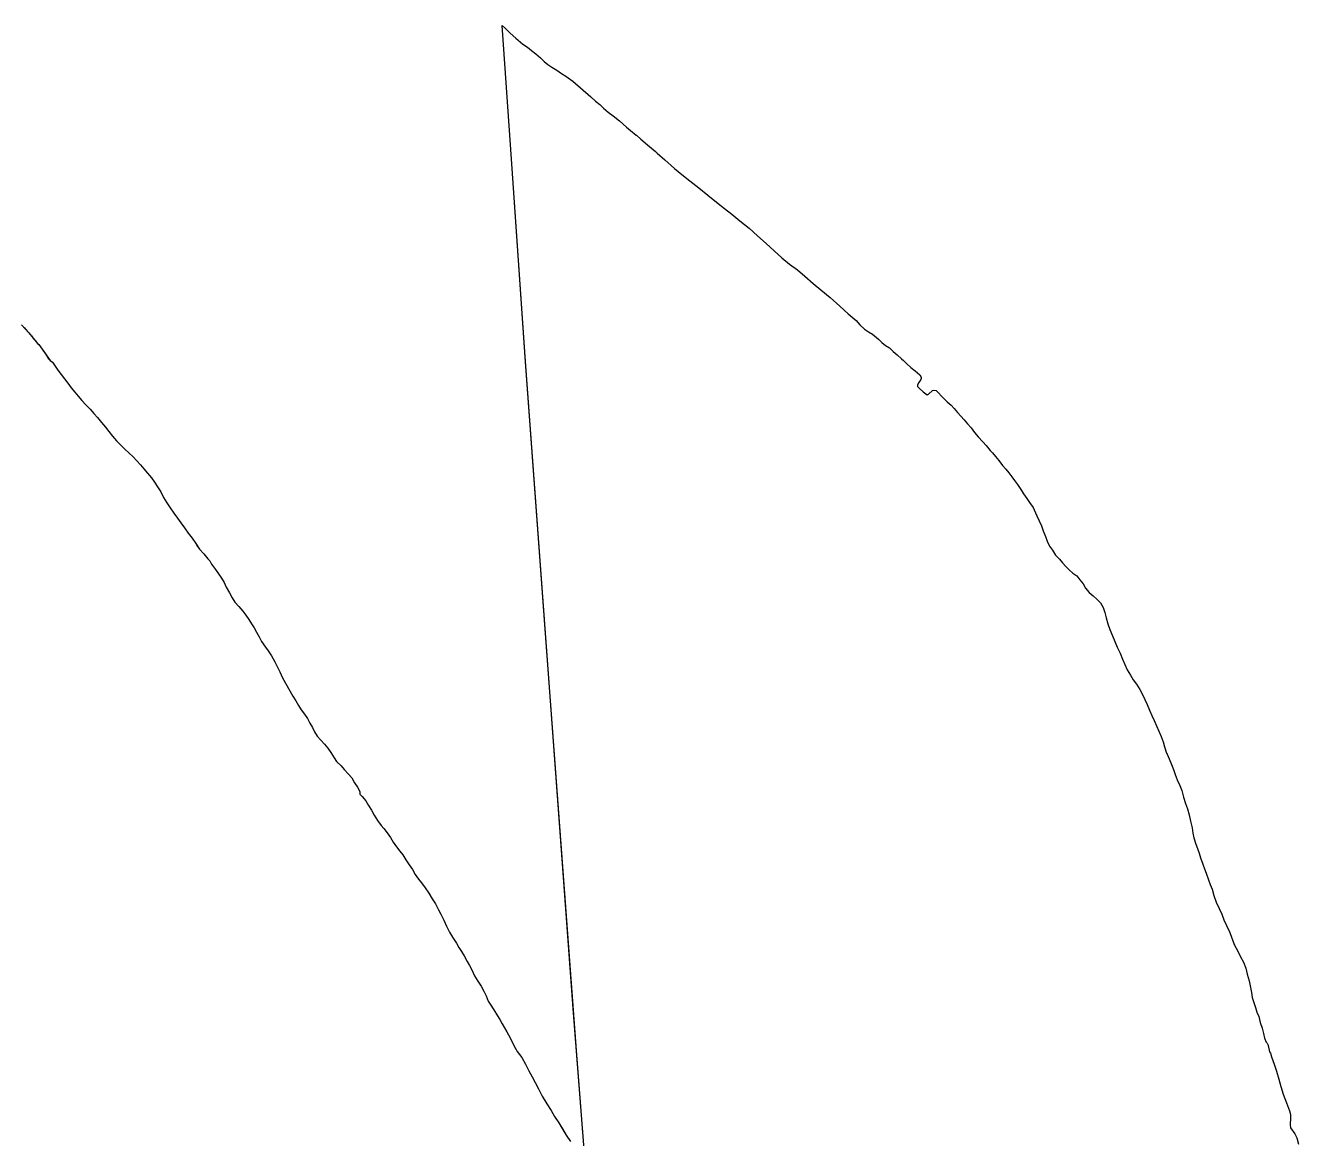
# Model space of a CAD drawing. Header units: inches. Extents: x 11258954 to 11313122, y 3645444 to 3695200.
# Drawn here: x 11293974 to 11296700, y 3680334 to 3682718 of the extents above; entities that cross this region are included whole.
import ezdxf

# ---------------------------------------------------------------- set-up
doc = ezdxf.new("R2010")
doc.units = ezdxf.units.IN
doc.header["$MEASUREMENT"] = 0
doc.layers.add('AnnexationHistory', color=183, linetype='Continuous')
doc.layers.add('ZipCode', color=108, linetype='Continuous')

msp = doc.modelspace()

# ---------------------------------------------------------------- linework, layer by layer
at = {"layer": 'AnnexationHistory'}
for points in [[(11295173.01, 3680282.315, 100), (11295154.359, 3680522.391, 0), (11295088.1415, 3681415.5785, 0), (11295045, 3681997.5, 0), (11295015.566, 3682421.4935, 0), (11294995, 3682717.75, 0), (11295002, 3682711, 0), (11295012, 3682701.5, 0), (11295024, 3682690.25, 0), (11295039, 3682677.5, 0), (11295049, 3682671.25, 0), (11295058, 3682664.25, 0), (11295067, 3682656.75, 0), (11295077, 3682648.25, 0), (11295085, 3682640.25, 0), (11295093, 3682634.25, 0), (11295101, 3682628.75, 0), (11295112, 3682622, 0), (11295122, 3682615, 0), (11295131, 3682609, 0), (11295146, 3682598.25, 0), (11295185, 3682565, 0), (11295195, 3682555.5, 0), (11295204, 3682548.75, 0), (11295212, 3682540.75, 0), (11295222, 3682532, 0), (11295233, 3682524.25, 0), (11295246, 3682513.25, 0), (11295261, 3682500.25, 0), (11295270, 3682492.5, 0), (11295282, 3682482.5, 0), (11295283, 3682482.25, 0), (11295292, 3682474.25, 0), (11295306, 3682461.75, 0), (11295323, 3682447.5, 0), (11295326.718, 3682444.2465, 0), (11295343, 3682430, 0), (11295364, 3682411.25, 0), (11295380, 3682398.25, 0), (11295397, 3682384.75, 0), (11295416, 3682370, 0), (11295435, 3682354.5, 0), (11295454, 3682339.5, 0), (11295471, 3682325.75, 0), (11295487, 3682313.75, 0), (11295504, 3682299.25, 0), (11295524, 3682283.25, 0), (11295542, 3682267.25, 0), (11295560, 3682250.5, 0), (11295577, 3682234.75, 0), (11295594, 3682220.25, 0), (11295610, 3682206.75, 0), (11295627, 3682194, 0), (11295643, 3682180.5, 0), (11295661, 3682165.25, 0), (11295677, 3682151.25, 0), (11295697, 3682135, 0), (11295718, 3682116.5, 0), (11295736, 3682100.25, 0), (11295753, 3682085.5, 0), (11295761, 3682076.5, 0), (11295771, 3682067.25, 0), (11295779, 3682061.25, 0), (11295788, 3682056.25, 0), (11295792, 3682052.75, 0), (11295801, 3682045.75, 0), (11295808, 3682038.5, 0), (11295816, 3682032.25, 0), (11295824, 3682027, 0), (11295832, 3682019.75, 0), (11295841, 3682012.25, 0), (11295850, 3682003.5, 0), (11295854, 3682000, 0), (11295861, 3681994, 0), (11295870, 3681985.25, 0), (11295879, 3681977.75, 0), (11295889, 3681969.25, 0), (11295892, 3681964.5, 0), (11295892, 3681961.75, 0), (11295891, 3681959.5, 0), (11295887, 3681952.75, 0), (11295884, 3681947.75, 0), (11295884, 3681944.5, 0), (11295888, 3681940.75, 0), (11295896, 3681933.25, 0), (11295905, 3681926.5, 0), (11295908, 3681928, 0), (11295916, 3681935.75, 0), (11295919, 3681936.5, 0), (11295924, 3681936, 0), (11295928, 3681932.5, 0), (11295937, 3681922.25, 0), (11295948, 3681911.75, 0), (11295956, 3681904.5, 0), (11295963, 3681897.25, 0), (11295970, 3681889, 0), (11295977, 3681881, 0), (11295984, 3681873.25, 0), (11295991, 3681864.75, 0), (11295999, 3681855.75, 0), (11296006, 3681846, 0), (11296014, 3681837, 0), (11296024, 3681825.75, 0), (11296031, 3681818, 0), (11296040, 3681807.5, 0), (11296045, 3681802.25, 0), (11296051, 3681794.25, 0), (11296058, 3681786.25, 0), (11296066, 3681775.5, 0), (11296073, 3681767.75, 0), (11296080, 3681759.75, 0), (11296086, 3681751.25, 0), (11296092, 3681743, 0), (11296098, 3681734.25, 0), (11296104, 3681725.75, 0), (11296106.6655, 3681721.5615, 0), (11296111, 3681714.75, 0), (11296118, 3681704.75, 0), (11296124, 3681696, 0), (11296132, 3681685.5, 0), (11296134, 3681680, 0), (11296140, 3681667.75, 0), (11296145, 3681657, 0), (11296150, 3681645.75, 0), (11296153, 3681635, 0), (11296158, 3681623.25, 0), (11296162, 3681613.25, 0), (11296167, 3681602.5, 0), (11296173, 3681593.75, 0), (11296180, 3681583.5, 0), (11296188, 3681574.5, 0), (11296195, 3681567, 0), (11296202, 3681559.25, 0), (11296209, 3681552, 0), (11296217, 3681545, 0), (11296225, 3681538.75, 0), (11296232, 3681530.5, 0), (11296239, 3681521.5, 0), (11296244, 3681512.75, 0), (11296252, 3681503.25, 0), (11296260, 3681496.25, 0), (11296268, 3681489.25, 0), (11296276, 3681481.25, 0), (11296282, 3681471, 0), (11296285, 3681460.75, 0), (11296288, 3681448.75, 0), (11296292, 3681436.25, 0), (11296296, 3681424, 0), (11296302, 3681410.5, 0), (11296307, 3681398, 0), (11296312, 3681386, 0), (11296318, 3681373, 0), (11296323, 3681360.75, 0), (11296328, 3681349.25, 0), (11296333, 3681337.75, 0), (11296340, 3681326.25, 0), (11296346, 3681316, 0), (11296353, 3681306.75, 0), (11296360, 3681295.5, 0), (11296366, 3681284.5, 0), (11296371, 3681274.25, 0), (11296376, 3681263.25, 0), (11296381, 3681251.5, 0), (11296386, 3681239.75, 0), (11296391, 3681229.25, 0), (11296396, 3681217.75, 0), (11296401, 3681206.25, 0), (11296406, 3681194.75, 0), (11296410, 3681183.75, 0), (11296413, 3681172.5, 0), (11296417, 3681159.25, 0), (11296418, 3681159.25, 0), (11296419, 3681157.25, 0), (11296423, 3681146.75, 0), (11296428, 3681135, 0), (11296432, 3681124.25, 0), (11296436, 3681113.75, 0), (11296440, 3681102.25, 0), (11296446, 3681090, 0), (11296450, 3681079.25, 0), (11296454, 3681065.25, 0), (11296458, 3681051.5, 0), (11296462, 3681039.75, 0), (11296466, 3681026.75, 0), (11296469, 3681013.75, 0), (11296470.201, 3681007.845, 0), (11296472, 3680999, 0), (11296474, 3680988, 0), (11296476, 3680978, 0), (11296480, 3680964.25, 0), (11296484, 3680954.75, 0), (11296487, 3680945.25, 0), (11296490, 3680934.75, 0), (11296495, 3680921.5, 0), (11296499, 3680911.5, 0), (11296502, 3680902, 0), (11296507, 3680887.75, 0), (11296511, 3680878, 0), (11296515, 3680867.75, 0), (11296519, 3680854, 0), (11296524, 3680840, 0), (11296530, 3680826.75, 0), (11296536, 3680814.5, 0), (11296540, 3680802.5, 0), (11296546, 3680790, 0), (11296552, 3680776.5, 0), (11296556, 3680767, 0), (11296559, 3680757.25, 0), (11296563, 3680747.75, 0), (11296570, 3680735.25, 0), (11296576, 3680722.75, 0), (11296582, 3680711.75, 0), (11296587, 3680698.75, 0), (11296590, 3680685.75, 0), (11296594, 3680671.25, 0), (11296597, 3680657.25, 0), (11296599, 3680646.5, 0), (11296601, 3680635.5, 0), (11296604, 3680625.25, 0), (11296608, 3680614.75, 0), (11296611, 3680604.75, 0), (11296615, 3680595.25, 0), (11296618, 3680582.5, 0), (11296622, 3680570.25, 0), (11296625, 3680558.75, 0), (11296627, 3680548.5, 0), (11296631, 3680540.25, 0), (11296633, 3680537.75, 0), (11296634, 3680535.25, 0), (11296635, 3680532.75, 0), (11296638, 3680519.75, 0), (11296640, 3680516.5, 0), (11296642, 3680508.75, 0), (11296648, 3680492.75, 0), (11296653, 3680478.25, 0), (11296658, 3680460.75, 0), (11296662, 3680445, 0), (11296667, 3680429, 0), (11296674, 3680410.5, 0), (11296681, 3680393.25, 0), (11296683, 3680385, 0), (11296683, 3680377.75, 0), (11296682, 3680363.5, 0), (11296683, 3680356.5, 0), (11296692, 3680343.5, 0), (11296696, 3680335.25, 0), (11296700, 3680322, 0)], [(11293965.9025, 3682076.383, 0), (11293981.585, 3682059.1805, 0), (11294000, 3682036.5, 0), (11294003, 3682034.25, 0), (11294027, 3682000, 0), (11294032, 3681996.25, 0), (11294038, 3681988.25, 0), (11294044, 3681979.5, 0), (11294051, 3681970, 0), (11294058, 3681961, 0), (11294065, 3681951.75, 0), (11294072, 3681941.75, 0), (11294080, 3681932.5, 0), (11294087, 3681923.75, 0), (11294095, 3681914.75, 0), (11294104, 3681905.5, 0), (11294113, 3681896, 0), (11294121, 3681886.5, 0), (11294129, 3681877.75, 0), (11294137, 3681867.5, 0), (11294146, 3681857.5, 0), (11294153, 3681848, 0), (11294161, 3681838.25, 0), (11294169, 3681828.25, 0), (11294178, 3681819.25, 0), (11294187, 3681810.5, 0), (11294196, 3681802.5, 0), (11294205, 3681793.75, 0), (11294213, 3681785, 0), (11294221, 3681776.5, 0), (11294228, 3681768, 0), (11294236, 3681759, 0), (11294244, 3681749, 0), (11294251, 3681739.25, 0), (11294257, 3681729.5, 0), (11294264, 3681718.75, 0), (11294270, 3681706.75, 0), (11294277, 3681695.5, 0), (11294284, 3681684.5, 0), (11294292, 3681673.5, 0), (11294300, 3681662.75, 0), (11294307, 3681652.25, 0), (11294315, 3681641.75, 0), (11294323, 3681630.5, 0), (11294331, 3681619.5, 0), (11294339, 3681608, 0), (11294342.923, 3681602.1155, 0), (11294347, 3681596, 0), (11294356, 3681586, 0), (11294365, 3681575.25, 0), (11294369, 3681571, 0), (11294373, 3681564.25, 0), (11294381, 3681552.5, 0), (11294388, 3681543, 0), (11294394, 3681533.75, 0), (11294400, 3681524.5, 0), (11294404, 3681515, 0), (11294411, 3681502.25, 0), (11294417, 3681491.5, 0), (11294423, 3681482.5, 0), (11294431, 3681473.5, 0), (11294440, 3681463, 0), (11294446, 3681455, 0), (11294453, 3681445.75, 0), (11294458, 3681436.5, 0), (11294464, 3681427.25, 0), (11294469, 3681418.25, 0), (11294475, 3681408, 0), (11294480, 3681398.25, 0), (11294488, 3681386.25, 0), (11294494, 3681378, 0), (11294501, 3681367.5, 0), (11294508, 3681355, 0), (11294514, 3681343.25, 0), (11294519, 3681333.25, 0), (11294525, 3681320.25, 0), (11294547, 3681281, 0), (11294553, 3681271.25, 0), (11294559, 3681261.25, 0), (11294565, 3681251.75, 0), (11294572, 3681243, 0), (11294578, 3681233.5, 0), (11294583, 3681223.5, 0), (11294589, 3681214, 0), (11294593, 3681204.75, 0), (11294599, 3681195.75, 0), (11294607, 3681187, 0), (11294615, 3681178.25, 0), (11294622, 3681170, 0), (11294628, 3681160.5, 0), (11294635, 3681149.25, 0), (11294640, 3681141.5, 0), (11294650, 3681132.25, 0), (11294657, 3681124.5, 0), (11294666, 3681114.5, 0), (11294673, 3681106, 0), (11294679, 3681095.75, 0), (11294685, 3681086.25, 0), (11294690, 3681076.75, 0), (11294690, 3681071.5, 0), (11294695, 3681066.5, 0), (11294703, 3681057.25, 0), (11294709, 3681047, 0), (11294715, 3681036.75, 0), (11294721, 3681026.5, 0), (11294728, 3681015, 0), (11294736, 3681004.25, 0), (11294742, 3680997.5, 0), (11294749, 3680988.5, 0), (11294756, 3680978.25, 0), (11294762, 3680968.75, 0), (11294769, 3680958.5, 0), (11294776, 3680949.5, 0), (11294782, 3680941.25, 0), (11294789, 3680930.5, 0), (11294796, 3680919.75, 0), (11294803, 3680910, 0), (11294809, 3680899.5, 0), (11294816, 3680889.5, 0), (11294822, 3680881.25, 0), (11294830, 3680871, 0), (11294838, 3680859, 0), (11294845, 3680847, 0), (11294852, 3680836.5, 0), (11294859, 3680823.5, 0), (11294864, 3680814.5, 0), (11294870, 3680801.25, 0), (11294876, 3680788.75, 0), (11294882, 3680775.75, 0), (11294889, 3680764.75, 0), (11294897, 3680752.25, 0), (11294902, 3680743.25, 0), (11294908, 3680734.5, 0), (11294914, 3680725.25, 0), (11294920, 3680713.25, 0), (11294925, 3680704.25, 0), (11294930, 3680695.25, 0), (11294936, 3680682.25, 0), (11294943, 3680671, 0), (11294950, 3680660.25, 0), (11294956, 3680649.25, 0), (11294961, 3680639.5, 0), (11294965, 3680627.75, 0), (11294969, 3680621.5, 0), (11294977, 3680609.75, 0), (11294985, 3680596.75, 0), (11294990, 3680588.5, 0), (11294995, 3680579.75, 0), (11295000, 3680571, 0), (11295005, 3680562, 0), (11295012, 3680549.25, 0), (11295018, 3680537.25, 0), (11295024, 3680525.5, 0), (11295024, 3680526.25, 0), (11295027, 3680520.25, 0), (11295037, 3680507.25, 0), (11295045, 3680492.75, 0), (11295052, 3680478.75, 0), (11295059, 3680466, 0), (11295066, 3680453.5, 0), (11295073, 3680440.5, 0), (11295081, 3680424.75, 0), (11295091, 3680408, 0), (11295100, 3680393.5, 0), (11295107, 3680381.25, 0), (11295116, 3680367.75, 0), (11295121.4205, 3680358.749, 0), (11295132, 3680340.75, 0), (11295141, 3680327.25, 0)]]:
    msp.add_polyline3d(points, dxfattribs=at)
at = {"layer": 'ZipCode'}
for points in [[(11295172.9685, 3680282.901, 0), (11295147, 3680612, 0), (11295045, 3681998.25, 0), (11295015.566, 3682421.4935, 0), (11294995, 3682717.75, 0), (11295002, 3682711, 0), (11295012, 3682701.5, 0), (11295024, 3682690.25, 0), (11295039, 3682677.5, 0), (11295049, 3682671.25, 0), (11295058, 3682664.25, 0), (11295067, 3682656.75, 0), (11295077, 3682648.25, 0), (11295085, 3682640.25, 0), (11295093, 3682634.25, 0), (11295101, 3682628.75, 0), (11295112, 3682622, 0), (11295122, 3682615, 0), (11295131, 3682609, 0), (11295146, 3682598.25, 0), (11295185, 3682565, 0), (11295195, 3682555.5, 0), (11295204, 3682548.75, 0), (11295212, 3682540.75, 0), (11295222, 3682532, 0), (11295233, 3682524.25, 0), (11295246, 3682513.25, 0), (11295261, 3682500.25, 0), (11295270, 3682492.5, 0), (11295282, 3682482.5, 0), (11295283, 3682482.25, 0), (11295292, 3682474.25, 0), (11295306, 3682461.75, 0), (11295323, 3682447.5, 0), (11295326.718, 3682444.2465, 0), (11295343, 3682430, 0), (11295364, 3682411.25, 0), (11295380, 3682398.25, 0), (11295397, 3682384.75, 0), (11295416, 3682370, 0), (11295435, 3682354.5, 0), (11295454, 3682339.5, 0), (11295471, 3682325.75, 0), (11295487, 3682313.75, 0), (11295504, 3682299.25, 0), (11295524, 3682283.25, 0), (11295542, 3682267.25, 0), (11295560, 3682250.5, 0), (11295577, 3682234.75, 0), (11295594, 3682220.25, 0), (11295610, 3682206.75, 0), (11295627, 3682194, 0), (11295643, 3682180.5, 0), (11295661, 3682165.25, 0), (11295677, 3682151.25, 0), (11295697, 3682135, 0), (11295718, 3682116.5, 0), (11295736, 3682100.25, 0), (11295753, 3682085.5, 0), (11295761, 3682076.5, 0), (11295771, 3682067.25, 0), (11295779, 3682061.25, 0), (11295788, 3682056.25, 0), (11295792, 3682052.75, 0), (11295801, 3682045.75, 0), (11295808, 3682038.5, 0), (11295816, 3682032.25, 0), (11295824, 3682027, 0), (11295832, 3682019.75, 0), (11295841, 3682012.25, 0), (11295850, 3682003.5, 0), (11295854, 3682000, 0), (11295861, 3681994, 0), (11295870, 3681985.25, 0), (11295879, 3681977.75, 0), (11295889, 3681969.25, 0), (11295892, 3681964.5, 0), (11295892, 3681961.75, 0), (11295891, 3681959.5, 0), (11295887, 3681952.75, 0), (11295884, 3681947.75, 0), (11295884, 3681944.5, 0), (11295888, 3681940.75, 0), (11295896, 3681933.25, 0), (11295905, 3681926.5, 0), (11295908, 3681928, 0), (11295916, 3681935.75, 0), (11295919, 3681936.5, 0), (11295924, 3681936, 0), (11295928, 3681932.5, 0), (11295937, 3681922.25, 0), (11295948, 3681911.75, 0), (11295956, 3681904.5, 0), (11295963, 3681897.25, 0), (11295970, 3681889, 0), (11295977, 3681881, 0), (11295984, 3681873.25, 0), (11295991, 3681864.75, 0), (11295999, 3681855.75, 0), (11296006, 3681846, 0), (11296014, 3681837, 0), (11296024, 3681825.75, 0), (11296031, 3681818, 0), (11296040, 3681807.5, 0), (11296045, 3681802.25, 0), (11296051, 3681794.25, 0), (11296058, 3681786.25, 0), (11296066, 3681775.5, 0), (11296073, 3681767.75, 0), (11296080, 3681759.75, 0), (11296086, 3681751.25, 0), (11296092, 3681743, 0), (11296098, 3681734.25, 0), (11296104, 3681725.75, 0), (11296106.6655, 3681721.5615, 0), (11296111, 3681714.75, 0), (11296118, 3681704.75, 0), (11296124, 3681696, 0), (11296132, 3681685.5, 0), (11296134, 3681680, 0), (11296140, 3681667.75, 0), (11296145, 3681657, 0), (11296150, 3681645.75, 0), (11296153, 3681635, 0), (11296158, 3681623.25, 0), (11296162, 3681613.25, 0), (11296167, 3681602.5, 0), (11296173, 3681593.75, 0), (11296180, 3681583.5, 0), (11296188, 3681574.5, 0), (11296195, 3681567, 0), (11296202, 3681559.25, 0), (11296209, 3681552, 0), (11296217, 3681545, 0), (11296225, 3681538.75, 0), (11296232, 3681530.5, 0), (11296239, 3681521.5, 0), (11296244, 3681512.75, 0), (11296252, 3681503.25, 0), (11296260, 3681496.25, 0), (11296268, 3681489.25, 0), (11296276, 3681481.25, 0), (11296282, 3681471, 0), (11296285, 3681460.75, 0), (11296288, 3681448.75, 0), (11296292, 3681436.25, 0), (11296296, 3681424, 0), (11296302, 3681410.5, 0), (11296307, 3681398, 0), (11296312, 3681386, 0), (11296318, 3681373, 0), (11296323, 3681360.75, 0), (11296328, 3681349.25, 0), (11296333, 3681337.75, 0), (11296340, 3681326.25, 0), (11296346, 3681316, 0), (11296353, 3681306.75, 0), (11296360, 3681295.5, 0), (11296366, 3681284.5, 0), (11296371, 3681274.25, 0), (11296376, 3681263.25, 0), (11296381, 3681251.5, 0), (11296386, 3681239.75, 0), (11296391, 3681229.25, 0), (11296396, 3681217.75, 0), (11296401, 3681206.25, 0), (11296406, 3681194.75, 0), (11296410, 3681183.75, 0), (11296413, 3681172.5, 0), (11296417, 3681159.25, 0), (11296418, 3681159.25, 0), (11296419, 3681157.25, 0), (11296423, 3681146.75, 0), (11296428, 3681135, 0), (11296432, 3681124.25, 0), (11296436, 3681113.75, 0), (11296440, 3681102.25, 0), (11296446, 3681090, 0), (11296450, 3681079.25, 0), (11296454, 3681065.25, 0), (11296458, 3681051.5, 0), (11296462, 3681039.75, 0), (11296466, 3681026.75, 0), (11296469, 3681013.75, 0), (11296470.201, 3681007.845, 0), (11296472, 3680999, 0), (11296474, 3680988, 0), (11296476, 3680978, 0), (11296480, 3680964.25, 0), (11296484, 3680954.75, 0), (11296487, 3680945.25, 0), (11296490, 3680934.75, 0), (11296495, 3680921.5, 0), (11296499, 3680911.5, 0), (11296502, 3680902, 0), (11296507, 3680887.75, 0), (11296511, 3680878, 0), (11296515, 3680867.75, 0), (11296519, 3680854, 0), (11296524, 3680840, 0), (11296530, 3680826.75, 0), (11296536, 3680814.5, 0), (11296540, 3680802.5, 0), (11296546, 3680790, 0), (11296552, 3680776.5, 0), (11296556, 3680767, 0), (11296559, 3680757.25, 0), (11296563, 3680747.75, 0), (11296570, 3680735.25, 0), (11296576, 3680722.75, 0), (11296582, 3680711.75, 0), (11296587, 3680698.75, 0), (11296590, 3680685.75, 0), (11296594, 3680671.25, 0), (11296597, 3680657.25, 0), (11296599, 3680646.5, 0), (11296601, 3680635.5, 0), (11296604, 3680625.25, 0), (11296608, 3680614.75, 0), (11296611, 3680604.75, 0), (11296615, 3680595.25, 0), (11296618, 3680582.5, 0), (11296622, 3680570.25, 0), (11296625, 3680558.75, 0), (11296627, 3680548.5, 0), (11296631, 3680540.25, 0), (11296633, 3680537.75, 0), (11296634, 3680535.25, 0), (11296635, 3680532.75, 0), (11296638, 3680519.75, 0), (11296640, 3680516.5, 0), (11296642, 3680508.75, 0), (11296648, 3680492.75, 0), (11296653, 3680478.25, 0), (11296658, 3680460.75, 0), (11296662, 3680445, 0), (11296667, 3680429, 0), (11296674, 3680410.5, 0), (11296681, 3680393.25, 0), (11296683, 3680385, 0), (11296683, 3680377.75, 0), (11296682, 3680363.5, 0), (11296683, 3680356.5, 0), (11296692, 3680343.5, 0), (11296696, 3680335.25, 0), (11296700, 3680322, 0)], [(11293972, 3682070.75, 0), (11293979, 3682062.25, 0), (11293987, 3682052.75, 0), (11293991.9245, 3682046.9025, 0), (11293995, 3682043.25, 0), (11294000, 3682036.5, 0), (11294003, 3682034.25, 0), (11294010, 3682024.25, 0), (11294017, 3682014.75, 0), (11294024, 3682004, 0), (11294027, 3682000, 0), (11294032, 3681996.25, 0), (11294038, 3681988.25, 0), (11294044, 3681979.5, 0), (11294051, 3681970, 0), (11294058, 3681961, 0), (11294065, 3681951.75, 0), (11294072, 3681941.75, 0), (11294080, 3681932.5, 0), (11294087, 3681923.75, 0), (11294095, 3681914.75, 0), (11294104, 3681905.5, 0), (11294113, 3681896, 0), (11294121, 3681886.5, 0), (11294129, 3681877.75, 0), (11294137, 3681867.5, 0), (11294146, 3681857.5, 0), (11294153, 3681848, 0), (11294161, 3681838.25, 0), (11294169, 3681828.25, 0), (11294178, 3681819.25, 0), (11294187, 3681810.5, 0), (11294196, 3681802.5, 0), (11294205, 3681793.75, 0), (11294213, 3681785, 0), (11294221, 3681776.5, 0), (11294228, 3681768, 0), (11294236, 3681759, 0), (11294244, 3681749, 0), (11294251, 3681739.25, 0), (11294257, 3681729.5, 0), (11294264, 3681718.75, 0), (11294270, 3681706.75, 0), (11294277, 3681695.5, 0), (11294284, 3681684.5, 0), (11294292, 3681673.5, 0), (11294300, 3681662.75, 0), (11294307, 3681652.25, 0), (11294315, 3681641.75, 0), (11294323, 3681630.5, 0), (11294331, 3681619.5, 0), (11294339, 3681608, 0), (11294347, 3681596, 0), (11294356, 3681586, 0), (11294365, 3681575.25, 0), (11294369, 3681571, 0), (11294373, 3681564.25, 0), (11294381, 3681552.5, 0), (11294388, 3681543, 0), (11294394, 3681533.75, 0), (11294400, 3681524.5, 0), (11294404, 3681515, 0), (11294411, 3681502.25, 0), (11294417, 3681491.5, 0), (11294423, 3681482.5, 0), (11294431, 3681473.5, 0), (11294440, 3681463, 0), (11294446, 3681455, 0), (11294453, 3681445.75, 0), (11294458, 3681436.5, 0), (11294464, 3681427.25, 0), (11294469, 3681418.25, 0), (11294475, 3681408, 0), (11294480, 3681398.25, 0), (11294488, 3681386.25, 0), (11294494, 3681378, 0), (11294501, 3681367.5, 0), (11294508, 3681355, 0), (11294514, 3681343.25, 0), (11294519, 3681333.25, 0), (11294525, 3681320.25, 0), (11294547, 3681281, 0), (11294553, 3681271.25, 0), (11294559, 3681261.25, 0), (11294565, 3681251.75, 0), (11294572, 3681243, 0), (11294578, 3681233.5, 0), (11294583, 3681223.5, 0), (11294589, 3681214, 0), (11294593, 3681204.75, 0), (11294599, 3681195.75, 0), (11294607, 3681187, 0), (11294615, 3681178.25, 0), (11294622, 3681170, 0), (11294628, 3681160.5, 0), (11294635, 3681149.25, 0), (11294640, 3681141.5, 0), (11294650, 3681132.25, 0), (11294657, 3681124.5, 0), (11294666, 3681114.5, 0), (11294673, 3681106, 0), (11294679, 3681095.75, 0), (11294685, 3681086.25, 0), (11294690, 3681076.75, 0), (11294690, 3681071.5, 0), (11294695, 3681066.5, 0), (11294703, 3681057.25, 0), (11294709, 3681047, 0), (11294715, 3681036.75, 0), (11294721, 3681026.5, 0), (11294728, 3681015, 0), (11294736, 3681004.25, 0), (11294742, 3680997.5, 0), (11294749, 3680988.5, 0), (11294756, 3680978.25, 0), (11294762, 3680968.75, 0), (11294769, 3680958.5, 0), (11294776, 3680949.5, 0), (11294782, 3680941.25, 0), (11294789, 3680930.5, 0), (11294796, 3680919.75, 0), (11294803, 3680910, 0), (11294809, 3680899.5, 0), (11294816, 3680889.5, 0), (11294822, 3680881.25, 0), (11294830, 3680871, 0), (11294838, 3680859, 0), (11294845, 3680847, 0), (11294852, 3680836.5, 0), (11294859, 3680823.5, 0), (11294864, 3680814.5, 0), (11294870, 3680801.25, 0), (11294876, 3680788.75, 0), (11294882, 3680775.75, 0), (11294889, 3680764.75, 0), (11294897, 3680752.25, 0), (11294902, 3680743.25, 0), (11294908, 3680734.5, 0), (11294914, 3680725.25, 0), (11294920, 3680713.25, 0), (11294925, 3680704.25, 0), (11294930, 3680695.25, 0), (11294936, 3680682.25, 0), (11294943, 3680671, 0), (11294950, 3680660.25, 0), (11294956, 3680649.25, 0), (11294961, 3680639.5, 0), (11294965, 3680627.75, 0), (11294969, 3680621.5, 0), (11294977, 3680609.75, 0), (11294985, 3680596.75, 0), (11294990, 3680588.5, 0), (11294995, 3680579.75, 0), (11295000, 3680571, 0), (11295005, 3680562, 0), (11295012, 3680549.25, 0), (11295018, 3680537.25, 0), (11295024, 3680525.5, 0), (11295024, 3680526.25, 0), (11295027, 3680520.25, 0), (11295037, 3680507.25, 0), (11295045, 3680492.75, 0), (11295052, 3680478.75, 0), (11295059, 3680466, 0), (11295066, 3680453.5, 0), (11295073, 3680440.5, 0), (11295081, 3680424.75, 0), (11295091, 3680408, 0), (11295100, 3680393.5, 0), (11295107, 3680381.25, 0), (11295116, 3680367.75, 0), (11295124, 3680354.25, 0), (11295132, 3680340.75, 0), (11295141, 3680327.25, 0)]]:
    msp.add_polyline3d(points, dxfattribs=at)

doc.saveas('drawing.dxf')
